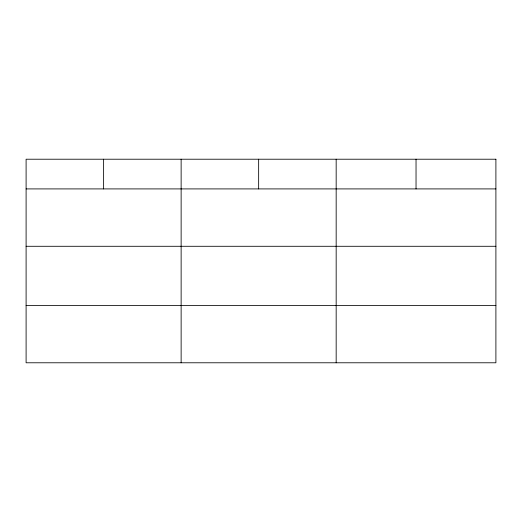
<?xml version="1.0" encoding="UTF-8"?>
<svg xmlns="http://www.w3.org/2000/svg" width="522" height="522" viewBox="0 0 522 522"><rect width="100%" height="100%" fill="white"/><g stroke="black" fill="none" stroke-linecap="round" stroke-linejoin="round"><path stroke-width="0.78" d="M26.1 188.912L495.9 188.912M26.1 246.286L495.9 246.286M26.1 305.403L495.9 305.403M416.034 159.217L416.034 188.912M336.168 159.217L336.168 362.783M258.651 159.217L258.651 188.912M181.134 159.217L181.134 362.783M103.617 159.217L103.617 188.912M495.9 159.217L26.1 159.217L26.1 362.783L495.9 362.783L495.9 159.217"/></g></svg>
